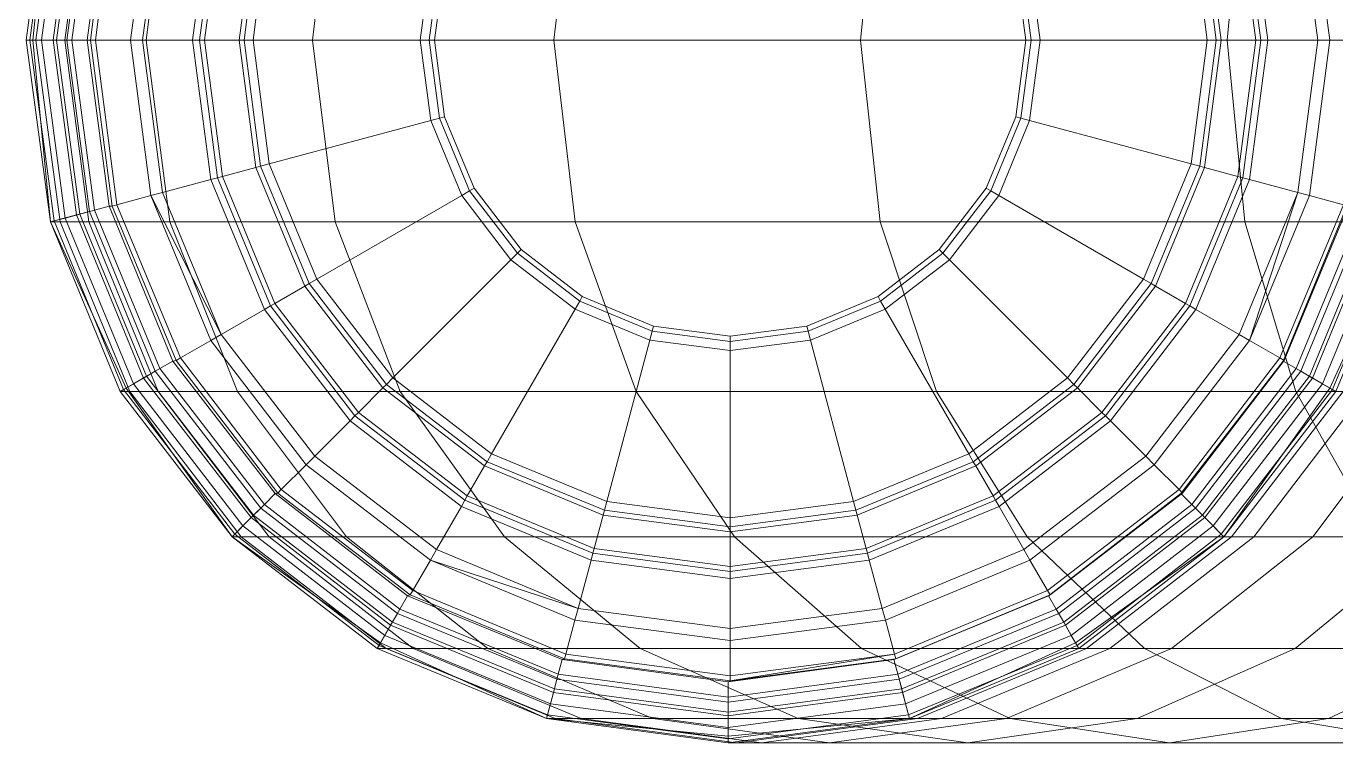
# Model space of a CAD drawing. Header units: inches. Extents: x -1551 to 2054, y 9767 to 12269.
# Drawn here: x 1034.358 to 1035.061, y 11465.225 to 11465.609 of the extents above; entities that cross this region are included whole.
import ezdxf

# ---------------------------------------------------------------- set-up
doc = ezdxf.new("R2010")
doc.units = ezdxf.units.IN
doc.header["$MEASUREMENT"] = 0
doc.layers.add('G-IMPT', color=8, linetype='Continuous', lineweight=9)
doc.layers.add('P-SANR-FIXT', color=6, linetype='Continuous', lineweight=9)

# ---------------------------------------------------------------- blocks, each defined once
blk = doc.blocks.new('Plbg-Sink Wall Mounted-UH - T11839_dwg-791503-KEY PLAN - 1ST FLOOR')
at = {"layer": 'G-IMPT'}
for p, q in [((3.93498, 0.37694), (3.79571, 0.37694)), ((3.87466, 0.36387), (3.79571, 0.37694)), ((3.93498, 0.37694), (3.84947, 0.36387)), ((3.93498, 0.37694), (4.0433, 0.37694)), ((4.02049, 0.36387), (3.93498, 0.37694)), ((4.0433, 0.37694), (3.95227, 0.36387)), ((4.11742, 0.37694), (4.02244, 0.36387)), ((4.11742, 0.37694), (4.0433, 0.37694)), ((4.13434, 0.36387), (4.0433, 0.37694)), ((4.15408, 0.37694), (4.0573, 0.36387)), ((4.16753, 0.37694), (4.07021, 0.36387)), ((4.17201, 0.37694), (4.07451, 0.36387)), ((4.17201, 0.37694), (4.07451, 0.36387)), ((4.17201, 0.37694), (4.07451, 0.36387)), ((4.17201, 0.37694), (4.07451, 0.36387)), ((4.17201, 0.37694), (4.07451, 0.36387)), ((4.17201, 0.37694), (4.07451, 0.36387)), ((4.17201, 0.37694), (4.07451, 0.36387)), ((4.17201, 0.37331), (4.07451, 0.36387)), ((4.17201, 0.37489), (4.07504, 0.3619)), ((4.11742, 0.37694), (4.15408, 0.37694)), ((4.21239, 0.36387), (4.11742, 0.37694)), ((4.16753, 0.37694), (4.15408, 0.37694)), ((4.25085, 0.36387), (4.15408, 0.37694)), ((4.16753, 0.37694), (4.17201, 0.37694)), ((4.26485, 0.36387), (4.16753, 0.37694)), ((4.26951, 0.36387), (4.17201, 0.37694)), ((4.26951, 0.36387), (4.17201, 0.37694)), ((4.26951, 0.36387), (4.17201, 0.37694)), ((4.26951, 0.36387), (4.17201, 0.37694)), ((4.17201, 0.37694), (4.17201, 0.37331)), ((4.26951, 0.36387), (4.17201, 0.37694)), ((4.26951, 0.36387), (4.17201, 0.37694)), ((4.17201, 0.37694), (4.17201, 0.37489)), ((4.17201, 0.37694), (4.17201, 0.36244)), ((4.17201, 0.36876), (4.17201, 0.37489)), ((4.17201, 0.37489), (4.26898, 0.3619)), ((4.26951, 0.36387), (4.17201, 0.37331)), ((4.26951, 0.36387), (4.17201, 0.37331)), ((4.17201, 0.37331), (4.17201, 0.36244)), ((4.17201, 0.36876), (4.07663, 0.35598)), ((4.2674, 0.35598), (4.17201, 0.36876)), ((4.17201, 0.36876), (4.17201, 0.36058)), ((3.69991, 0.36387), (3.87466, 0.36387)), ((3.71676, 0.36387), (3.84947, 0.36387)), ((3.84947, 0.36387), (3.76969, 0.32644)), ((3.84947, 0.36387), (3.95227, 0.36387)), ((3.95227, 0.36387), (3.86733, 0.32644)), ((3.94831, 0.32644), (3.87466, 0.36387)), ((3.87466, 0.36387), (4.02049, 0.36387)), ((4.02244, 0.36387), (3.93383, 0.32644)), ((3.95227, 0.36387), (4.02244, 0.36387)), ((4.0573, 0.36387), (3.96701, 0.32644)), ((4.07021, 0.36387), (3.97941, 0.32644)), ((4.07451, 0.36387), (3.98354, 0.32644)), ((4.07451, 0.36387), (3.98354, 0.32644)), ((4.07451, 0.36387), (3.98354, 0.32644)), ((4.07451, 0.36387), (3.98354, 0.32644)), ((4.07451, 0.36387), (3.98354, 0.32644)), ((4.07451, 0.36387), (3.98354, 0.32644)), ((3.98457, 0.32467), (4.07504, 0.3619)), ((4.07451, 0.36387), (3.98536, 0.3233)), ((4.07451, 0.36387), (3.98536, 0.3233)), ((4.10028, 0.32644), (4.02049, 0.36387)), ((4.02049, 0.36387), (4.13434, 0.36387)), ((4.02244, 0.36387), (4.0573, 0.36387)), ((4.0573, 0.36387), (4.07021, 0.36387)), ((4.07021, 0.36387), (4.07451, 0.36387)), ((4.07451, 0.36387), (4.07504, 0.3619)), ((4.07451, 0.36387), (4.07826, 0.34988)), ((4.07451, 0.36387), (4.07826, 0.34988)), ((4.07663, 0.35598), (4.07504, 0.3619)), ((4.17201, 0.36244), (4.07826, 0.34988)), ((4.17201, 0.36244), (4.07826, 0.34988)), ((4.17201, 0.36058), (4.07874, 0.34808)), ((4.21928, 0.32644), (4.13434, 0.36387)), ((4.13434, 0.36387), (4.21239, 0.36387)), ((4.26576, 0.34988), (4.17201, 0.36244)), ((4.17201, 0.35519), (4.17201, 0.36244)), ((4.17201, 0.35519), (4.17201, 0.36244)), ((4.26576, 0.34988), (4.17201, 0.36244)), ((4.26528, 0.34808), (4.17201, 0.36058)), ((4.17201, 0.36058), (4.17201, 0.3524)), ((4.301, 0.32644), (4.21239, 0.36387)), ((4.21239, 0.36387), (4.25085, 0.36387)), ((4.34114, 0.32644), (4.25085, 0.36387)), ((4.25085, 0.36387), (4.26485, 0.36387)), ((4.35565, 0.32644), (4.26485, 0.36387)), ((4.26485, 0.36387), (4.26951, 0.36387)), ((4.26951, 0.36387), (4.26576, 0.34988)), ((4.26951, 0.36387), (4.26576, 0.34988)), ((4.2674, 0.35598), (4.26898, 0.3619)), ((4.26951, 0.36387), (4.26898, 0.3619)), ((4.35946, 0.32467), (4.26898, 0.3619)), ((4.36048, 0.32644), (4.26951, 0.36387)), ((4.36048, 0.32644), (4.26951, 0.36387)), ((4.36048, 0.32644), (4.26951, 0.36387)), ((4.36048, 0.32644), (4.26951, 0.36387)), ((4.36048, 0.32644), (4.26951, 0.36387)), ((4.36048, 0.32644), (4.26951, 0.36387)), ((4.36048, 0.32644), (4.26951, 0.36387)), ((4.35867, 0.3233), (4.26951, 0.36387)), ((4.07663, 0.35598), (3.98763, 0.31935)), ((4.07663, 0.35598), (4.07874, 0.34808)), ((4.17201, 0.35519), (4.08014, 0.34288)), ((4.17201, 0.3524), (4.08086, 0.34019)), ((4.26389, 0.34288), (4.17201, 0.35519)), ((4.17201, 0.34422), (4.17201, 0.3524)), ((4.26316, 0.34019), (4.17201, 0.3524)), ((4.2674, 0.35598), (4.26528, 0.34808)), ((4.35639, 0.31935), (4.2674, 0.35598)), ((4.07826, 0.34988), (3.99079, 0.31388)), ((4.07826, 0.34988), (3.99079, 0.31388)), ((4.07874, 0.34808), (3.99172, 0.31227)), ((4.07826, 0.34988), (4.08014, 0.34288)), ((4.08014, 0.34288), (4.07826, 0.34988)), ((4.07874, 0.34808), (4.08086, 0.34019)), ((4.26528, 0.34808), (4.26316, 0.34019)), ((4.26576, 0.34988), (4.26389, 0.34288)), ((4.26389, 0.34288), (4.26576, 0.34988)), ((4.3523, 0.31227), (4.26528, 0.34808)), ((4.35323, 0.31388), (4.26576, 0.34988)), ((4.35323, 0.31388), (4.26576, 0.34988)), ((4.08014, 0.34288), (3.99442, 0.3076)), ((4.08086, 0.34019), (3.99581, 0.30519)), ((4.08298, 0.33229), (4.08086, 0.34019)), ((4.17086, 0.34363), (4.08192, 0.33192)), ((4.17086, 0.34363), (4.08192, 0.33192)), ((4.17086, 0.34363), (4.08192, 0.33192)), ((4.17086, 0.34363), (4.08261, 0.32934)), ((4.17086, 0.34096), (4.08261, 0.32934)), ((4.17201, 0.34422), (4.08298, 0.33229)), ((4.17201, 0.34422), (4.08298, 0.33229)), ((4.17201, 0.34422), (4.08298, 0.33229)), ((4.17086, 0.34363), (4.17201, 0.34422)), ((4.25979, 0.33192), (4.17086, 0.34363)), ((4.25979, 0.33192), (4.17086, 0.34363)), ((4.25979, 0.33192), (4.17086, 0.34363)), ((4.17086, 0.34363), (4.17086, 0.34096)), ((4.17086, 0.32204), (4.17086, 0.34096)), ((4.17086, 0.34096), (4.2591, 0.32934)), ((4.26105, 0.33229), (4.17201, 0.34422)), ((4.26105, 0.33229), (4.17201, 0.34422)), ((4.26105, 0.33229), (4.17201, 0.34422)), ((4.26105, 0.33229), (4.26316, 0.34019)), ((4.34821, 0.30519), (4.26316, 0.34019)), ((4.34961, 0.3076), (4.26389, 0.34288)), ((3.99904, 0.29759), (4.08298, 0.33229)), ((3.99904, 0.29759), (4.08192, 0.33192)), ((3.99904, 0.29759), (4.08192, 0.33192)), ((3.99904, 0.29759), (4.08192, 0.33192)), ((4.08298, 0.33229), (3.9999, 0.2981)), ((4.08298, 0.33229), (3.9999, 0.2981)), ((4.08298, 0.33229), (3.9999, 0.2981)), ((4.08192, 0.33192), (4.08298, 0.33229)), ((4.08192, 0.33192), (4.08261, 0.32934)), ((4.25979, 0.33192), (4.2591, 0.32934)), ((4.25979, 0.33192), (4.26105, 0.33229)), ((4.25979, 0.33192), (4.34267, 0.29759)), ((4.25979, 0.33192), (4.34267, 0.29759)), ((4.25979, 0.33192), (4.34267, 0.29759)), ((4.34412, 0.2981), (4.26105, 0.33229)), ((4.34412, 0.2981), (4.26105, 0.33229)), ((4.34412, 0.2981), (4.26105, 0.33229)), ((3.76633, 0.32644), (3.94831, 0.32644)), ((3.76969, 0.32644), (3.86733, 0.32644)), ((3.86733, 0.32644), (3.79458, 0.26637)), ((3.93383, 0.32644), (3.85794, 0.26637)), ((3.93383, 0.32644), (3.86733, 0.32644)), ((3.96701, 0.32644), (3.88969, 0.26637)), ((3.97941, 0.32644), (3.90165, 0.26637)), ((3.98354, 0.32644), (3.90564, 0.26637)), ((3.98354, 0.32644), (3.90564, 0.26637)), ((3.98354, 0.32644), (3.90564, 0.26637)), ((3.98354, 0.32644), (3.90564, 0.26637)), ((3.98354, 0.32644), (3.90564, 0.26637)), ((3.98354, 0.32644), (3.90564, 0.26637)), ((3.98354, 0.32644), (3.90564, 0.26637)), ((3.98457, 0.32467), (3.90708, 0.26493)), ((3.93383, 0.32644), (3.96701, 0.32644)), ((4.01139, 0.26637), (3.94831, 0.32644)), ((4.10028, 0.32644), (3.94831, 0.32644)), ((3.97941, 0.32644), (3.96701, 0.32644)), ((3.97941, 0.32644), (3.98354, 0.32644)), ((3.98354, 0.32644), (3.98536, 0.3233)), ((3.98354, 0.32644), (3.98457, 0.32467)), ((3.98354, 0.32644), (3.99079, 0.31388)), ((3.98763, 0.31935), (3.98457, 0.32467)), ((4.00038, 0.29528), (4.08261, 0.32934)), ((4.0875, 0.31107), (4.08261, 0.32934)), ((4.1686, 0.26637), (4.10028, 0.32644)), ((4.10028, 0.32644), (4.21928, 0.32644)), ((4.29202, 0.26637), (4.21928, 0.32644)), ((4.301, 0.32644), (4.21928, 0.32644)), ((4.25421, 0.31107), (4.2591, 0.32934)), ((4.2591, 0.32934), (4.34133, 0.29528)), ((4.37689, 0.26637), (4.301, 0.32644)), ((4.301, 0.32644), (4.34114, 0.32644)), ((4.41847, 0.26637), (4.34114, 0.32644)), ((4.35565, 0.32644), (4.34114, 0.32644)), ((4.36048, 0.32644), (4.35323, 0.31388)), ((4.43341, 0.26637), (4.35565, 0.32644)), ((4.35565, 0.32644), (4.36048, 0.32644)), ((4.35639, 0.31935), (4.35946, 0.32467)), ((4.36048, 0.32644), (4.35867, 0.3233)), ((4.36048, 0.32644), (4.35946, 0.32467)), ((4.35946, 0.32467), (4.43694, 0.26493)), ((4.43839, 0.26637), (4.36048, 0.32644)), ((4.43839, 0.26637), (4.36048, 0.32644)), ((4.43839, 0.26637), (4.36048, 0.32644)), ((4.43839, 0.26637), (4.36048, 0.32644)), ((4.43839, 0.26637), (4.36048, 0.32644)), ((4.43839, 0.26637), (4.36048, 0.32644)), ((3.98536, 0.3233), (3.90564, 0.26637)), ((3.98763, 0.31935), (3.91142, 0.26059)), ((3.98536, 0.3233), (3.99079, 0.31388)), ((3.98763, 0.31935), (3.99172, 0.31227)), ((4.17086, 0.32204), (4.0875, 0.31107)), ((4.25421, 0.31107), (4.17086, 0.32204)), ((4.17086, 0.32204), (4.17086, 0.31558)), ((4.35639, 0.31935), (4.3523, 0.31227)), ((4.35867, 0.3233), (4.35323, 0.31388)), ((4.43261, 0.26059), (4.35639, 0.31935)), ((4.43839, 0.26637), (4.35867, 0.3233)), ((4.43839, 0.26637), (4.35867, 0.3233)), ((3.99079, 0.31388), (3.91588, 0.25613)), ((3.99079, 0.31388), (3.91588, 0.25613)), ((3.99172, 0.31227), (3.9172, 0.25481)), ((3.99442, 0.3076), (3.99079, 0.31388)), ((3.99442, 0.3076), (3.99079, 0.31388)), ((3.99172, 0.31227), (3.99581, 0.30519)), ((4.00983, 0.2789), (4.0875, 0.31107)), ((4.0875, 0.31107), (4.08918, 0.30483)), ((4.17086, 0.31558), (4.08918, 0.30483)), ((4.17086, 0.28876), (4.17086, 0.31558)), ((4.17086, 0.31558), (4.25253, 0.30483)), ((4.25421, 0.31107), (4.25253, 0.30483)), ((4.25421, 0.31107), (4.33188, 0.2789)), ((4.3523, 0.31227), (4.34821, 0.30519)), ((4.34961, 0.3076), (4.35323, 0.31388)), ((4.34961, 0.3076), (4.35323, 0.31388)), ((4.42683, 0.25481), (4.3523, 0.31227)), ((4.42814, 0.25613), (4.35323, 0.31388)), ((4.42814, 0.25613), (4.35323, 0.31388)), ((3.99442, 0.3076), (3.92101, 0.25101)), ((3.99581, 0.30519), (3.92298, 0.24903)), ((3.9999, 0.2981), (3.99581, 0.30519)), ((4.01306, 0.2733), (4.08918, 0.30483)), ((4.09612, 0.27893), (4.08918, 0.30483)), ((4.24559, 0.27893), (4.25253, 0.30483)), ((4.33188, 0.2789), (4.25253, 0.30483)), ((4.25253, 0.30483), (4.32865, 0.2733)), ((4.34412, 0.2981), (4.34821, 0.30519)), ((4.42105, 0.24903), (4.34821, 0.30519)), ((4.42302, 0.25101), (4.34961, 0.3076)), ((3.92787, 0.24298), (3.99904, 0.29759)), ((3.92787, 0.24298), (3.99904, 0.29759)), ((3.92787, 0.24298), (3.99904, 0.29759)), ((3.9999, 0.2981), (3.92876, 0.24325)), ((3.9999, 0.2981), (3.92876, 0.24325)), ((3.9999, 0.2981), (3.92876, 0.24325)), ((3.99904, 0.29759), (3.9999, 0.2981)), ((3.99904, 0.29759), (4.00038, 0.29528)), ((4.34267, 0.29759), (4.34133, 0.29528)), ((4.34267, 0.29759), (4.34412, 0.2981)), ((4.34267, 0.29759), (4.41384, 0.24298)), ((4.34267, 0.29759), (4.41384, 0.24298)), ((4.34267, 0.29759), (4.41384, 0.24298)), ((4.41527, 0.24325), (4.34412, 0.2981)), ((4.41527, 0.24325), (4.34412, 0.2981)), ((4.41527, 0.24325), (4.34412, 0.2981)), ((3.92976, 0.24109), (4.00038, 0.29528)), ((4.00983, 0.2789), (4.00038, 0.29528)), ((4.17086, 0.28876), (4.09612, 0.27893)), ((4.24559, 0.27893), (4.17086, 0.28876)), ((4.17086, 0.28876), (4.17086, 0.28498)), ((4.33188, 0.2789), (4.34133, 0.29528)), ((4.34133, 0.29528), (4.41195, 0.24109)), ((4.17086, 0.28498), (4.0971, 0.27527)), ((4.17086, 0.28498), (4.0971, 0.27527)), ((4.17086, 0.28235), (4.09778, 0.27273)), ((4.24461, 0.27527), (4.17086, 0.28498)), ((4.17086, 0.28498), (4.24461, 0.27527)), ((4.17086, 0.28498), (4.17086, 0.28235)), ((4.17086, 0.26373), (4.17086, 0.28235)), ((4.17086, 0.28235), (4.24393, 0.27273)), ((3.94314, 0.22772), (4.00983, 0.2789)), ((4.00983, 0.2789), (4.01306, 0.2733)), ((4.02647, 0.25008), (4.09612, 0.27893)), ((4.02837, 0.2468), (4.0971, 0.27527)), ((4.02837, 0.2468), (4.0971, 0.27527)), ((4.09612, 0.27893), (4.0971, 0.27527)), ((4.0971, 0.27527), (4.09778, 0.27273)), ((4.24461, 0.27527), (4.24393, 0.27273)), ((4.24559, 0.27893), (4.24461, 0.27527)), ((4.24461, 0.27527), (4.31334, 0.2468)), ((4.24461, 0.27527), (4.31334, 0.2468)), ((4.24559, 0.27893), (4.31524, 0.25008)), ((4.33188, 0.2789), (4.32865, 0.2733)), ((4.33188, 0.2789), (4.39857, 0.22772)), ((3.9477, 0.22315), (4.01306, 0.2733)), ((4.02647, 0.25008), (4.01306, 0.2733)), ((4.02968, 0.24452), (4.09778, 0.27273)), ((4.1026, 0.25474), (4.09778, 0.27273)), ((4.23911, 0.25474), (4.24393, 0.27273)), ((4.24393, 0.27273), (4.31203, 0.24452)), ((4.31524, 0.25008), (4.32865, 0.2733)), ((4.32865, 0.2733), (4.39401, 0.22315)), ((3.79458, 0.26637), (3.85794, 0.26637)), ((3.85794, 0.26637), (3.79943, 0.18847)), ((3.86706, 0.18847), (3.82321, 0.26637)), ((3.82321, 0.26637), (4.01139, 0.26637)), ((3.88969, 0.26637), (3.83007, 0.18847)), ((3.90165, 0.26637), (3.8417, 0.18847)), ((3.90564, 0.26637), (3.84557, 0.18847)), ((3.90564, 0.26637), (3.84557, 0.18847)), ((3.90564, 0.26637), (3.84557, 0.18847)), ((3.90564, 0.26637), (3.84558, 0.18847)), ((3.90564, 0.26637), (3.84558, 0.18847)), ((3.90564, 0.26637), (3.84558, 0.18847)), ((3.84735, 0.18745), (3.90708, 0.26493)), ((3.90564, 0.26637), (3.84871, 0.18666)), ((3.90564, 0.26637), (3.84871, 0.18666)), ((3.91142, 0.26059), (3.85266, 0.18438)), ((3.85794, 0.26637), (3.88969, 0.26637)), ((3.88969, 0.26637), (3.90165, 0.26637)), ((3.90165, 0.26637), (3.90564, 0.26637)), ((3.90564, 0.26637), (3.90708, 0.26493)), ((3.90564, 0.26637), (3.91588, 0.25613)), ((3.90564, 0.26637), (3.91588, 0.25613)), ((3.91142, 0.26059), (3.90708, 0.26493)), ((3.91142, 0.26059), (3.9172, 0.25481)), ((4.06003, 0.18847), (4.01139, 0.26637)), ((4.01139, 0.26637), (4.1686, 0.26637)), ((4.17086, 0.26373), (4.1026, 0.25474)), ((4.17086, 0.2611), (4.10328, 0.2522)), ((4.17086, 0.2611), (4.10328, 0.2522)), ((4.22128, 0.18847), (4.1686, 0.26637)), ((4.1686, 0.26637), (4.29202, 0.26637)), ((4.23911, 0.25474), (4.17086, 0.26373)), ((4.17086, 0.26373), (4.17086, 0.2611)), ((4.23843, 0.2522), (4.17086, 0.2611)), ((4.17086, 0.2611), (4.23843, 0.2522)), ((4.17086, 0.2611), (4.17086, 0.25624)), ((4.3481, 0.18847), (4.29202, 0.26637)), ((4.29202, 0.26637), (4.37689, 0.26637)), ((4.4354, 0.18847), (4.37689, 0.26637)), ((4.37689, 0.26637), (4.41847, 0.26637)), ((4.47808, 0.18847), (4.41847, 0.26637)), ((4.41847, 0.26637), (4.43341, 0.26637)), ((4.43261, 0.26059), (4.42683, 0.25481)), ((4.43839, 0.26637), (4.42814, 0.25613)), ((4.43839, 0.26637), (4.42814, 0.25613)), ((4.43261, 0.26059), (4.43694, 0.26493)), ((4.49137, 0.18438), (4.43261, 0.26059)), ((4.49336, 0.18847), (4.43341, 0.26637)), ((4.43341, 0.26637), (4.43839, 0.26637)), ((4.43839, 0.26637), (4.43694, 0.26493)), ((4.49668, 0.18745), (4.43694, 0.26493)), ((4.49845, 0.18847), (4.43839, 0.26637)), ((4.49845, 0.18847), (4.43839, 0.26637)), ((4.49845, 0.18847), (4.43839, 0.26637)), ((4.49845, 0.18847), (4.43839, 0.26637)), ((4.49845, 0.18847), (4.43839, 0.26637)), ((4.49845, 0.18847), (4.43839, 0.26637)), ((4.49845, 0.18847), (4.43839, 0.26637)), ((4.49531, 0.18666), (4.43839, 0.26637)), ((3.91588, 0.25613), (3.85813, 0.18122)), ((3.91588, 0.25613), (3.85813, 0.18122)), ((3.9172, 0.25481), (3.85974, 0.18029)), ((3.91588, 0.25613), (3.92101, 0.25101)), ((3.92101, 0.25101), (3.91588, 0.25613)), ((3.9172, 0.25481), (3.92298, 0.24903)), ((4.03899, 0.22839), (4.1026, 0.25474)), ((4.1026, 0.25474), (4.10328, 0.2522)), ((4.17086, 0.25624), (4.10453, 0.24751)), ((4.17086, 0.16651), (4.17086, 0.25624)), ((4.17086, 0.25624), (4.23718, 0.24751)), ((4.23911, 0.25474), (4.23843, 0.2522)), ((4.23911, 0.25474), (4.30272, 0.22839)), ((4.42683, 0.25481), (4.42105, 0.24903)), ((4.42814, 0.25613), (4.42302, 0.25101)), ((4.42302, 0.25101), (4.42814, 0.25613)), ((4.48428, 0.18029), (4.42683, 0.25481)), ((4.48589, 0.18122), (4.42814, 0.25613)), ((4.48589, 0.18122), (4.42814, 0.25613)), ((3.92101, 0.25101), (3.86441, 0.1776)), ((3.92298, 0.24903), (3.86683, 0.1762)), ((3.92876, 0.24325), (3.92298, 0.24903)), ((3.96667, 0.20419), (4.02647, 0.25008)), ((3.96935, 0.20151), (4.02837, 0.2468)), ((3.96935, 0.20151), (4.02837, 0.2468)), ((4.02647, 0.25008), (4.02837, 0.2468)), ((4.02837, 0.2468), (4.02968, 0.24452)), ((4.04031, 0.22612), (4.10328, 0.2522)), ((4.04031, 0.22612), (4.10328, 0.2522)), ((4.04273, 0.22191), (4.10453, 0.24751)), ((4.10328, 0.2522), (4.10453, 0.24751)), ((4.12776, 0.16084), (4.10453, 0.24751)), ((4.21395, 0.16084), (4.23718, 0.24751)), ((4.23843, 0.2522), (4.23718, 0.24751)), ((4.23718, 0.24751), (4.29898, 0.22191)), ((4.23843, 0.2522), (4.3014, 0.22612)), ((4.23843, 0.2522), (4.3014, 0.22612)), ((4.31334, 0.2468), (4.31203, 0.24452)), ((4.31524, 0.25008), (4.31334, 0.2468)), ((4.31334, 0.2468), (4.37236, 0.20151)), ((4.31334, 0.2468), (4.37236, 0.20151)), ((4.31524, 0.25008), (4.37504, 0.20419)), ((4.41527, 0.24325), (4.42105, 0.24903)), ((4.4772, 0.1762), (4.42105, 0.24903)), ((4.47962, 0.1776), (4.42302, 0.25101)), ((3.87326, 0.17181), (3.92787, 0.24298)), ((3.87326, 0.17181), (3.92787, 0.24298)), ((3.87326, 0.17181), (3.92787, 0.24298)), ((3.92876, 0.24325), (3.87391, 0.17211)), ((3.92876, 0.24325), (3.87391, 0.17211)), ((3.92876, 0.24325), (3.87391, 0.17211)), ((3.87558, 0.17048), (3.92976, 0.24109)), ((3.92787, 0.24298), (3.92876, 0.24325)), ((3.92787, 0.24298), (3.92976, 0.24109)), ((3.94314, 0.22772), (3.92976, 0.24109)), ((3.97121, 0.19965), (4.02968, 0.24452)), ((4.03899, 0.22839), (4.02968, 0.24452)), ((4.30272, 0.22839), (4.31203, 0.24452)), ((4.31203, 0.24452), (4.3705, 0.19965)), ((4.39857, 0.22772), (4.41195, 0.24109)), ((4.41384, 0.24298), (4.41195, 0.24109)), ((4.41195, 0.24109), (4.46613, 0.17048)), ((4.41384, 0.24298), (4.41527, 0.24325)), ((4.41384, 0.24298), (4.46845, 0.17181)), ((4.41384, 0.24298), (4.46845, 0.17181)), ((4.41384, 0.24298), (4.46845, 0.17181)), ((4.47012, 0.17211), (4.41527, 0.24325)), ((4.47012, 0.17211), (4.41527, 0.24325)), ((4.47012, 0.17211), (4.41527, 0.24325)), ((3.89196, 0.16102), (3.94314, 0.22772)), ((3.94314, 0.22772), (3.9477, 0.22315)), ((3.98437, 0.18648), (4.03899, 0.22839)), ((3.98623, 0.18462), (4.04031, 0.22612)), ((3.98623, 0.18462), (4.04031, 0.22612)), ((4.03899, 0.22839), (4.04031, 0.22612)), ((4.04031, 0.22612), (4.04273, 0.22191)), ((4.3014, 0.22612), (4.29898, 0.22191)), ((4.30272, 0.22839), (4.3014, 0.22612)), ((4.3014, 0.22612), (4.35548, 0.18462)), ((4.3014, 0.22612), (4.35548, 0.18462)), ((4.30272, 0.22839), (4.35734, 0.18648)), ((4.39857, 0.22772), (4.39401, 0.22315)), ((4.39857, 0.22772), (4.44975, 0.16102)), ((3.89755, 0.15779), (3.9477, 0.22315)), ((3.96667, 0.20419), (3.9477, 0.22315)), ((3.98966, 0.18119), (4.04273, 0.22191)), ((4.0876, 0.1442), (4.04273, 0.22191)), ((4.25411, 0.1442), (4.29898, 0.22191)), ((4.29898, 0.22191), (4.35205, 0.18119)), ((4.37504, 0.20419), (4.39401, 0.22315)), ((4.39401, 0.22315), (4.44416, 0.15779)), ((3.92078, 0.14438), (3.96667, 0.20419)), ((3.96667, 0.20419), (3.96935, 0.20151)), ((4.37504, 0.20419), (4.37236, 0.20151)), ((4.37504, 0.20419), (4.42093, 0.14438)), ((3.92406, 0.14249), (3.96935, 0.20151)), ((3.92406, 0.14249), (3.96935, 0.20151)), ((3.92634, 0.14117), (3.97121, 0.19965)), ((3.96935, 0.20151), (3.97121, 0.19965)), ((3.98437, 0.18648), (3.97121, 0.19965)), ((4.35734, 0.18648), (4.3705, 0.19965)), ((4.37236, 0.20151), (4.3705, 0.19965)), ((4.3705, 0.19965), (4.41537, 0.14117)), ((4.37236, 0.20151), (4.41765, 0.14249)), ((4.37236, 0.20151), (4.41765, 0.14249)), ((3.86706, 0.18847), (3.64507, 0.18847)), ((3.84558, 0.18847), (3.80814, 0.0975)), ((3.84558, 0.18847), (3.80814, 0.0975)), ((3.84558, 0.18847), (3.80814, 0.0975)), ((3.84558, 0.18847), (3.80814, 0.0975)), ((3.84871, 0.18666), (3.80814, 0.0975)), ((3.84735, 0.18745), (3.81011, 0.09697)), ((3.85266, 0.18438), (3.81603, 0.09538)), ((3.84557, 0.18847), (3.85813, 0.18122)), ((3.84558, 0.18847), (3.84871, 0.18666)), ((3.84558, 0.18847), (3.84735, 0.18745)), ((3.85266, 0.18438), (3.84735, 0.18745)), ((3.84871, 0.18666), (3.85813, 0.18122)), ((3.85266, 0.18438), (3.85974, 0.18029)), ((3.89439, 0.0975), (3.86706, 0.18847)), ((3.86706, 0.18847), (4.06003, 0.18847)), ((3.94246, 0.13186), (3.98437, 0.18648)), ((3.94474, 0.13055), (3.98623, 0.18462)), ((3.94474, 0.13055), (3.98623, 0.18462)), ((3.98437, 0.18648), (3.98623, 0.18462)), ((3.98623, 0.18462), (3.98966, 0.18119)), ((4.09034, 0.0975), (4.06003, 0.18847)), ((4.22128, 0.18847), (4.06003, 0.18847)), ((4.25411, 0.0975), (4.22128, 0.18847)), ((4.22128, 0.18847), (4.3481, 0.18847)), ((4.38306, 0.0975), (4.3481, 0.18847)), ((4.4354, 0.18847), (4.3481, 0.18847)), ((4.35548, 0.18462), (4.35205, 0.18119)), ((4.35734, 0.18648), (4.35548, 0.18462)), ((4.35548, 0.18462), (4.39697, 0.13055)), ((4.35548, 0.18462), (4.39697, 0.13055)), ((4.35734, 0.18648), (4.39925, 0.13186)), ((4.47187, 0.0975), (4.4354, 0.18847)), ((4.4354, 0.18847), (4.47808, 0.18847)), ((4.51524, 0.0975), (4.47808, 0.18847)), ((4.49336, 0.18847), (4.47808, 0.18847)), ((4.49137, 0.18438), (4.48428, 0.18029)), ((4.49845, 0.18847), (4.48589, 0.18122)), ((4.49531, 0.18666), (4.48589, 0.18122)), ((4.49137, 0.18438), (4.49668, 0.18745)), ((4.52799, 0.09538), (4.49137, 0.18438)), ((4.53072, 0.0975), (4.49336, 0.18847)), ((4.49336, 0.18847), (4.49845, 0.18847)), ((4.49845, 0.18847), (4.49531, 0.18666)), ((4.53589, 0.0975), (4.49531, 0.18666)), ((4.53589, 0.0975), (4.49531, 0.18666)), ((4.49845, 0.18847), (4.49668, 0.18745)), ((4.49668, 0.18745), (4.53391, 0.09697)), ((4.53589, 0.0975), (4.49845, 0.18847)), ((4.53589, 0.0975), (4.49845, 0.18847)), ((4.53589, 0.0975), (4.49845, 0.18847)), ((4.53589, 0.0975), (4.49845, 0.18847)), ((4.53589, 0.0975), (4.49845, 0.18847)), ((4.53589, 0.0975), (4.49845, 0.18847)), ((3.85813, 0.18122), (3.82213, 0.09375)), ((3.85813, 0.18122), (3.82213, 0.09375)), ((3.85974, 0.18029), (3.82393, 0.09327)), ((3.86441, 0.1776), (3.82913, 0.09187)), ((3.86683, 0.1762), (3.83183, 0.09115)), ((3.86441, 0.1776), (3.85813, 0.18122)), ((3.86441, 0.1776), (3.85813, 0.18122)), ((3.85974, 0.18029), (3.86683, 0.1762)), ((3.87391, 0.17211), (3.86683, 0.1762)), ((3.94894, 0.12812), (3.98966, 0.18119)), ((4.05312, 0.11774), (3.98966, 0.18119)), ((4.28859, 0.11774), (4.35205, 0.18119)), ((4.35205, 0.18119), (4.39277, 0.12812)), ((4.47012, 0.17211), (4.4772, 0.1762)), ((4.48428, 0.18029), (4.4772, 0.1762)), ((4.5122, 0.09115), (4.4772, 0.1762)), ((4.47962, 0.1776), (4.48589, 0.18122)), ((4.47962, 0.1776), (4.48589, 0.18122)), ((4.51489, 0.09187), (4.47962, 0.1776)), ((4.5201, 0.09327), (4.48428, 0.18029)), ((4.52189, 0.09375), (4.48589, 0.18122)), ((4.52189, 0.09375), (4.48589, 0.18122)), ((3.83893, 0.08894), (3.87326, 0.17181)), ((3.83893, 0.08894), (3.87326, 0.17181)), ((3.83893, 0.08894), (3.87326, 0.17181)), ((3.87391, 0.17211), (3.83972, 0.08904)), ((3.87391, 0.17211), (3.83972, 0.08904)), ((3.87391, 0.17211), (3.83972, 0.08904)), ((3.84152, 0.08825), (3.87558, 0.17048)), ((3.87326, 0.17181), (3.87391, 0.17211)), ((3.87326, 0.17181), (3.87558, 0.17048)), ((3.89196, 0.16102), (3.87558, 0.17048)), ((4.44975, 0.16102), (4.46613, 0.17048)), ((4.46845, 0.17181), (4.46613, 0.17048)), ((4.46613, 0.17048), (4.50019, 0.08825)), ((4.46845, 0.17181), (4.47012, 0.17211)), ((4.46845, 0.17181), (4.50278, 0.08894)), ((4.46845, 0.17181), (4.50278, 0.08894)), ((4.46845, 0.17181), (4.50278, 0.08894)), ((4.5043, 0.08904), (4.47012, 0.17211)), ((4.5043, 0.08904), (4.47012, 0.17211)), ((4.5043, 0.08904), (4.47012, 0.17211)), ((4.17086, 0.16651), (4.12776, 0.16084)), ((4.21395, 0.16084), (4.17086, 0.16651)), ((4.17086, 0.16651), (4.17086, 0.16166)), ((3.85978, 0.08335), (3.89196, 0.16102)), ((3.89196, 0.16102), (3.86602, 0.08168)), ((3.86602, 0.08168), (3.89755, 0.15779)), ((3.89196, 0.16102), (3.89755, 0.15779)), ((3.92078, 0.14438), (3.89755, 0.15779)), ((4.0876, 0.1442), (4.12776, 0.16084)), ((4.09003, 0.14), (4.12902, 0.15615)), ((4.12776, 0.16084), (4.12902, 0.15615)), ((4.17086, 0.16166), (4.12902, 0.15615)), ((4.12975, 0.1534), (4.12902, 0.15615)), ((4.12975, 0.1534), (4.17086, 0.15881)), ((4.17086, 0.15881), (4.17086, 0.16166)), ((4.17086, 0.16166), (4.21269, 0.15615)), ((4.21196, 0.1534), (4.17086, 0.15881)), ((4.21196, 0.1534), (4.21269, 0.15615)), ((4.21395, 0.16084), (4.21269, 0.15615)), ((4.21269, 0.15615), (4.25168, 0.14)), ((4.21395, 0.16084), (4.25411, 0.1442)), ((4.42093, 0.14438), (4.44416, 0.15779)), ((4.44975, 0.16102), (4.44416, 0.15779)), ((4.48193, 0.08335), (4.44416, 0.15779)), ((4.44416, 0.15779), (4.47569, 0.08168)), ((4.44975, 0.16102), (4.48193, 0.08335)), ((4.09145, 0.13754), (4.12975, 0.1534)), ((4.21196, 0.1534), (4.25026, 0.13754)), ((3.89193, 0.07474), (3.92078, 0.14438)), ((3.89559, 0.07376), (3.92406, 0.14249)), ((3.89559, 0.07376), (3.92406, 0.14249)), ((3.89813, 0.07308), (3.92634, 0.14117)), ((3.92078, 0.14438), (3.92406, 0.14249)), ((3.92406, 0.14249), (3.92634, 0.14117)), ((3.94246, 0.13186), (3.92634, 0.14117)), ((4.05312, 0.11774), (4.0876, 0.1442)), ((4.0876, 0.1442), (4.09003, 0.14)), ((4.25411, 0.1442), (4.25168, 0.14)), ((4.25411, 0.1442), (4.28859, 0.11774)), ((4.39925, 0.13186), (4.41537, 0.14117)), ((4.41765, 0.14249), (4.41537, 0.14117)), ((4.41537, 0.14117), (4.44358, 0.07308)), ((4.42093, 0.14438), (4.41765, 0.14249)), ((4.41765, 0.14249), (4.44612, 0.07376)), ((4.41765, 0.14249), (4.44612, 0.07376)), ((4.42093, 0.14438), (4.44978, 0.07474)), ((4.05655, 0.11431), (4.09003, 0.14)), ((4.05856, 0.1123), (4.09145, 0.13754)), ((4.09145, 0.13754), (4.09003, 0.14)), ((4.25026, 0.13754), (4.25168, 0.14)), ((4.25026, 0.13754), (4.28315, 0.1123)), ((4.25168, 0.14), (4.28516, 0.11431)), ((3.91611, 0.06826), (3.94246, 0.13186)), ((3.91865, 0.06758), (3.94474, 0.13055)), ((3.91865, 0.06758), (3.94474, 0.13055)), ((3.92334, 0.06632), (3.94894, 0.12812)), ((3.94246, 0.13186), (3.94474, 0.13055)), ((3.94474, 0.13055), (3.94894, 0.12812)), ((4.02665, 0.08325), (3.94894, 0.12812)), ((4.31506, 0.08325), (4.39277, 0.12812)), ((4.39697, 0.13055), (4.39277, 0.12812)), ((4.39277, 0.12812), (4.41837, 0.06632)), ((4.39925, 0.13186), (4.39697, 0.13055)), ((4.39697, 0.13055), (4.42306, 0.06758)), ((4.39697, 0.13055), (4.42306, 0.06758)), ((4.39925, 0.13186), (4.4256, 0.06826)), ((4.02665, 0.08325), (4.05312, 0.11774)), ((4.03086, 0.08083), (4.05655, 0.11431)), ((4.05312, 0.11774), (4.05655, 0.11431)), ((4.05856, 0.1123), (4.05655, 0.11431)), ((4.28315, 0.1123), (4.28516, 0.11431)), ((4.28859, 0.11774), (4.28516, 0.11431)), ((4.28516, 0.11431), (4.31085, 0.08083)), ((4.28859, 0.11774), (4.31506, 0.08325)), ((4.03332, 0.07941), (4.05856, 0.1123)), ((4.28315, 0.1123), (4.30839, 0.07941)), ((3.6689, 0.0975), (3.89439, 0.0975)), ((3.90393, 0), (3.89439, 0.0975)), ((3.89439, 0.0975), (4.09034, 0.0975)), ((4.10092, 0), (4.09034, 0.0975)), ((4.09034, 0.0975), (4.25411, 0.0975)), ((4.26557, 0), (4.25411, 0.0975)), ((4.25411, 0.0975), (4.38306, 0.0975)), ((4.39525, 0), (4.38306, 0.0975)), ((4.38306, 0.0975), (4.47187, 0.0975)), ((4.48459, 0), (4.47187, 0.0975)), ((4.47187, 0.0975), (4.51524, 0.0975)), ((4.5201, 0.09327), (4.5122, 0.09115)), ((4.52189, 0.09375), (4.51489, 0.09187)), ((4.51489, 0.09187), (4.52189, 0.09375)), ((4.5272, 0), (4.51489, 0.09187)), ((4.5282, 0), (4.51524, 0.0975)), ((4.51524, 0.0975), (4.53072, 0.0975)), ((4.52799, 0.09538), (4.5201, 0.09327)), ((4.53259, 0), (4.5201, 0.09327)), ((4.53589, 0.0975), (4.52189, 0.09375)), ((4.53589, 0.0975), (4.52189, 0.09375)), ((4.53445, 0), (4.52189, 0.09375)), ((4.53445, 0), (4.52189, 0.09375)), ((4.52799, 0.09538), (4.53391, 0.09697)), ((4.54077, 0), (4.52799, 0.09538)), ((4.54376, 0), (4.53072, 0.0975)), ((4.53072, 0.0975), (4.53589, 0.0975)), ((4.53589, 0.0975), (4.53391, 0.09697)), ((4.54691, 0), (4.53391, 0.09697)), ((4.54895, 0), (4.53589, 0.0975)), ((4.54895, 0), (4.53589, 0.0975)), ((4.54895, 0), (4.53589, 0.0975)), ((4.54895, 0), (4.53589, 0.0975)), ((4.54895, 0), (4.53589, 0.0975)), ((4.54895, 0), (4.53589, 0.0975)), ((4.54895, 0), (4.53589, 0.0975)), ((4.54533, 0), (4.53589, 0.0975)), ((3.85978, 0.08335), (3.84152, 0.08825)), ((4.48193, 0.08335), (4.50019, 0.08825)), ((4.50278, 0.08894), (4.50019, 0.08825)), ((4.50019, 0.08825), (4.51181, 0)), ((4.50278, 0.08894), (4.5043, 0.08904)), ((4.50278, 0.08894), (4.51449, 0)), ((4.50278, 0.08894), (4.51449, 0)), ((4.50278, 0.08894), (4.51449, 0)), ((4.5043, 0.08904), (4.5122, 0.09115)), ((4.51623, 0), (4.5043, 0.08904)), ((4.51623, 0), (4.5043, 0.08904)), ((4.51623, 0), (4.5043, 0.08904)), ((4.52441, 0), (4.5122, 0.09115)), ((3.84881, 0), (3.85978, 0.08335)), ((3.85527, 0), (3.86602, 0.08168)), ((3.85978, 0.08335), (3.86602, 0.08168)), ((3.89193, 0.07474), (3.86602, 0.08168)), ((4.01002, 0.0431), (4.02665, 0.08325)), ((4.01471, 0.04184), (4.03086, 0.08083)), ((4.01745, 0.0411), (4.03332, 0.07941)), ((4.02665, 0.08325), (4.03086, 0.08083)), ((4.03332, 0.07941), (4.03086, 0.08083)), ((4.30839, 0.07941), (4.31085, 0.08083)), ((4.30839, 0.07941), (4.32426, 0.0411)), ((4.31506, 0.08325), (4.31085, 0.08083)), ((4.31085, 0.08083), (4.327, 0.04184)), ((4.31506, 0.08325), (4.33169, 0.0431)), ((4.44978, 0.07474), (4.47569, 0.08168)), ((4.48193, 0.08335), (4.47569, 0.08168)), ((4.47569, 0.08168), (4.48644, 0)), ((4.48193, 0.08335), (4.4929, 0)), ((3.88209, 0), (3.89193, 0.07474)), ((3.88588, 0), (3.89559, 0.07376)), ((3.88588, 0), (3.89559, 0.07376)), ((3.88851, 0), (3.89813, 0.07308)), ((3.89193, 0.07474), (3.89559, 0.07376)), ((3.89559, 0.07376), (3.89813, 0.07308)), ((3.91611, 0.06826), (3.89813, 0.07308)), ((4.4256, 0.06826), (4.44358, 0.07308)), ((4.44612, 0.07376), (4.44358, 0.07308)), ((4.44358, 0.07308), (4.4532, 0)), ((4.44978, 0.07474), (4.44612, 0.07376)), ((4.44612, 0.07376), (4.45583, 0)), ((4.44612, 0.07376), (4.45583, 0)), ((4.44978, 0.07474), (4.45962, 0)), ((3.90713, 0), (3.91611, 0.06826)), ((3.90976, 0), (3.91865, 0.06758)), ((3.90976, 0), (3.91865, 0.06758)), ((3.91461, 0), (3.92334, 0.06632)), ((3.91611, 0.06826), (3.91865, 0.06758)), ((3.91865, 0.06758), (3.92334, 0.06632)), ((4.01002, 0.0431), (3.92334, 0.06632)), ((4.33169, 0.0431), (4.41837, 0.06632)), ((4.42306, 0.06758), (4.41837, 0.06632)), ((4.41837, 0.06632), (4.4271, 0)), ((4.4256, 0.06826), (4.42306, 0.06758)), ((4.42306, 0.06758), (4.43195, 0)), ((4.42306, 0.06758), (4.43195, 0)), ((4.4256, 0.06826), (4.43458, 0)), ((4.00435, 0), (4.01002, 0.0431)), ((4.01002, 0.0431), (4.01471, 0.04184)), ((4.33169, 0.0431), (4.327, 0.04184)), ((4.33169, 0.0431), (4.33736, 0)), ((4.0092, 0), (4.01471, 0.04184)), ((4.01204, 0), (4.01745, 0.0411)), ((4.01745, 0.0411), (4.01471, 0.04184)), ((4.32426, 0.0411), (4.327, 0.04184)), ((4.32426, 0.0411), (4.32967, 0)), ((4.327, 0.04184), (4.33251, 0)), ((3.90393, 0), (3.67721, 0)), ((3.89439, -0.0975), (3.90393, 0)), ((3.90393, 0), (4.10092, 0)), ((4.09034, -0.0975), (4.10092, 0)), ((4.26557, 0), (4.10092, 0)), ((4.32967, 0), (4.32426, -0.0411)), ((4.33251, 0), (4.327, -0.04184)), ((4.32967, 0), (4.33251, 0)), ((4.33736, 0), (4.33169, -0.0431)), ((4.33736, 0), (4.33251, 0)), ((4.33736, 0), (4.4271, 0)), ((4.4271, 0), (4.41837, -0.06632)), ((4.43195, 0), (4.42306, -0.06758)), ((4.43195, 0), (4.42306, -0.06758)), ((4.43458, 0), (4.4256, -0.06826)), ((4.43195, 0), (4.4271, 0)), ((4.43458, 0), (4.43195, 0)), ((4.43458, 0), (4.4532, 0)), ((4.4532, 0), (4.44358, -0.07308)), ((4.45583, 0), (4.44612, -0.07376)), ((4.45583, 0), (4.44612, -0.07376)), ((4.45962, 0), (4.44978, -0.07474)), ((4.45583, 0), (4.4532, 0)), ((4.45962, 0), (4.45583, 0)), ((4.45962, 0), (4.48644, 0)), ((4.48644, 0), (4.47569, -0.08168)), ((4.4929, 0), (4.48193, -0.08335)), ((4.4929, 0), (4.48644, 0)), ((4.4929, 0), (4.51181, 0)), ((4.51181, 0), (4.50019, -0.08825)), ((4.51449, 0), (4.50278, -0.08894)), ((4.51449, 0), (4.50278, -0.08894)), ((4.51449, 0), (4.50278, -0.08894)), ((4.51449, 0), (4.51181, 0)), ((4.51449, 0), (4.51623, 0)), ((3.84881, 0), (3.8299, 0)), ((3.85978, -0.08335), (3.84881, 0)), ((3.84881, 0), (3.85527, 0)), ((3.86602, -0.08168), (3.85527, 0)), ((3.88209, 0), (3.85527, 0)), ((3.89193, -0.07474), (3.88209, 0)), ((3.88209, 0), (3.88588, 0)), ((3.89559, -0.07376), (3.88588, 0)), ((3.89559, -0.07376), (3.88588, 0)), ((3.88588, 0), (3.88851, 0)), ((3.89813, -0.07308), (3.88851, 0)), ((3.90713, 0), (3.88851, 0)), ((3.91611, -0.06826), (3.90713, 0)), ((3.90713, 0), (3.90976, 0)), ((3.91865, -0.06758), (3.90976, 0)), ((3.91865, -0.06758), (3.90976, 0)), ((3.90976, 0), (3.91461, 0)), ((3.92334, -0.06632), (3.91461, 0)), ((4.00435, 0), (3.91461, 0)), ((4.01002, -0.0431), (4.00435, 0)), ((4.00435, 0), (4.0092, 0)), ((4.01204, 0), (4.0092, 0)), ((4.01471, -0.04184), (4.0092, 0)), ((4.01745, -0.0411), (4.01204, 0)), ((4.25411, -0.0975), (4.26557, 0)), ((4.26557, 0), (4.39525, 0)), ((4.38306, -0.0975), (4.39525, 0)), ((4.48459, 0), (4.39525, 0)), ((4.47187, -0.0975), (4.48459, 0)), ((4.48459, 0), (4.5282, 0)), ((4.5043, -0.08904), (4.51623, 0)), ((4.5043, -0.08904), (4.51623, 0)), ((4.5043, -0.08904), (4.51623, 0)), ((4.5122, -0.09115), (4.52441, 0)), ((4.51489, -0.09188), (4.5272, 0)), ((4.51524, -0.0975), (4.5282, 0)), ((4.51623, 0), (4.52441, 0)), ((4.5201, -0.09327), (4.53259, 0)), ((4.52189, -0.09375), (4.53445, 0)), ((4.52189, -0.09375), (4.53445, 0)), ((4.53259, 0), (4.52441, 0)), ((4.5272, 0), (4.53445, 0)), ((4.5272, 0), (4.53445, 0)), ((4.52799, -0.09538), (4.54077, 0)), ((4.54376, 0), (4.5282, 0)), ((4.53072, -0.0975), (4.54376, 0)), ((4.54077, 0), (4.53259, 0)), ((4.54691, 0), (4.53391, -0.09697)), ((4.54533, 0), (4.53445, 0)), ((4.54895, 0), (4.53445, 0)), ((4.53589, -0.0975), (4.54895, 0)), ((4.53589, -0.0975), (4.54895, 0)), ((4.53589, -0.0975), (4.54533, 0)), ((4.53589, -0.0975), (4.54895, 0)), ((4.53589, -0.0975), (4.54533, 0)), ((4.53589, -0.0975), (4.54895, 0)), ((4.53589, -0.0975), (4.54895, 0)), ((4.53589, -0.0975), (4.54895, 0)), ((4.54077, 0), (4.54691, 0)), ((4.54376, 0), (4.54895, 0)), ((4.54895, 0), (4.54533, 0)), ((4.54895, 0), (4.54691, 0))]:
    blk.add_line(p, q, dxfattribs=at)
blk = doc.blocks.new('Plbg-Sink Wall Mounted-UH - Sink-403447-KEY PLAN - 1ST FLOOR')
at = {"rotation": 270.0000000000001}
blk.add_blockref('Plbg-Sink Wall Mounted-UH - T11839_dwg-791503-KEY PLAN - 1ST FLOOR', (0, -5.29895), dxfattribs=at)

msp = doc.modelspace()

# ---------------------------------------------------------------- block references
at = {"layer": 'P-SANR-FIXT', "rotation": 269.9999999999986}
msp.add_blockref('Plbg-Sink Wall Mounted-UH - Sink-403447-KEY PLAN - 1ST FLOOR', (1044.20564, 11465.6019), dxfattribs=at)

doc.saveas('drawing.dxf')
